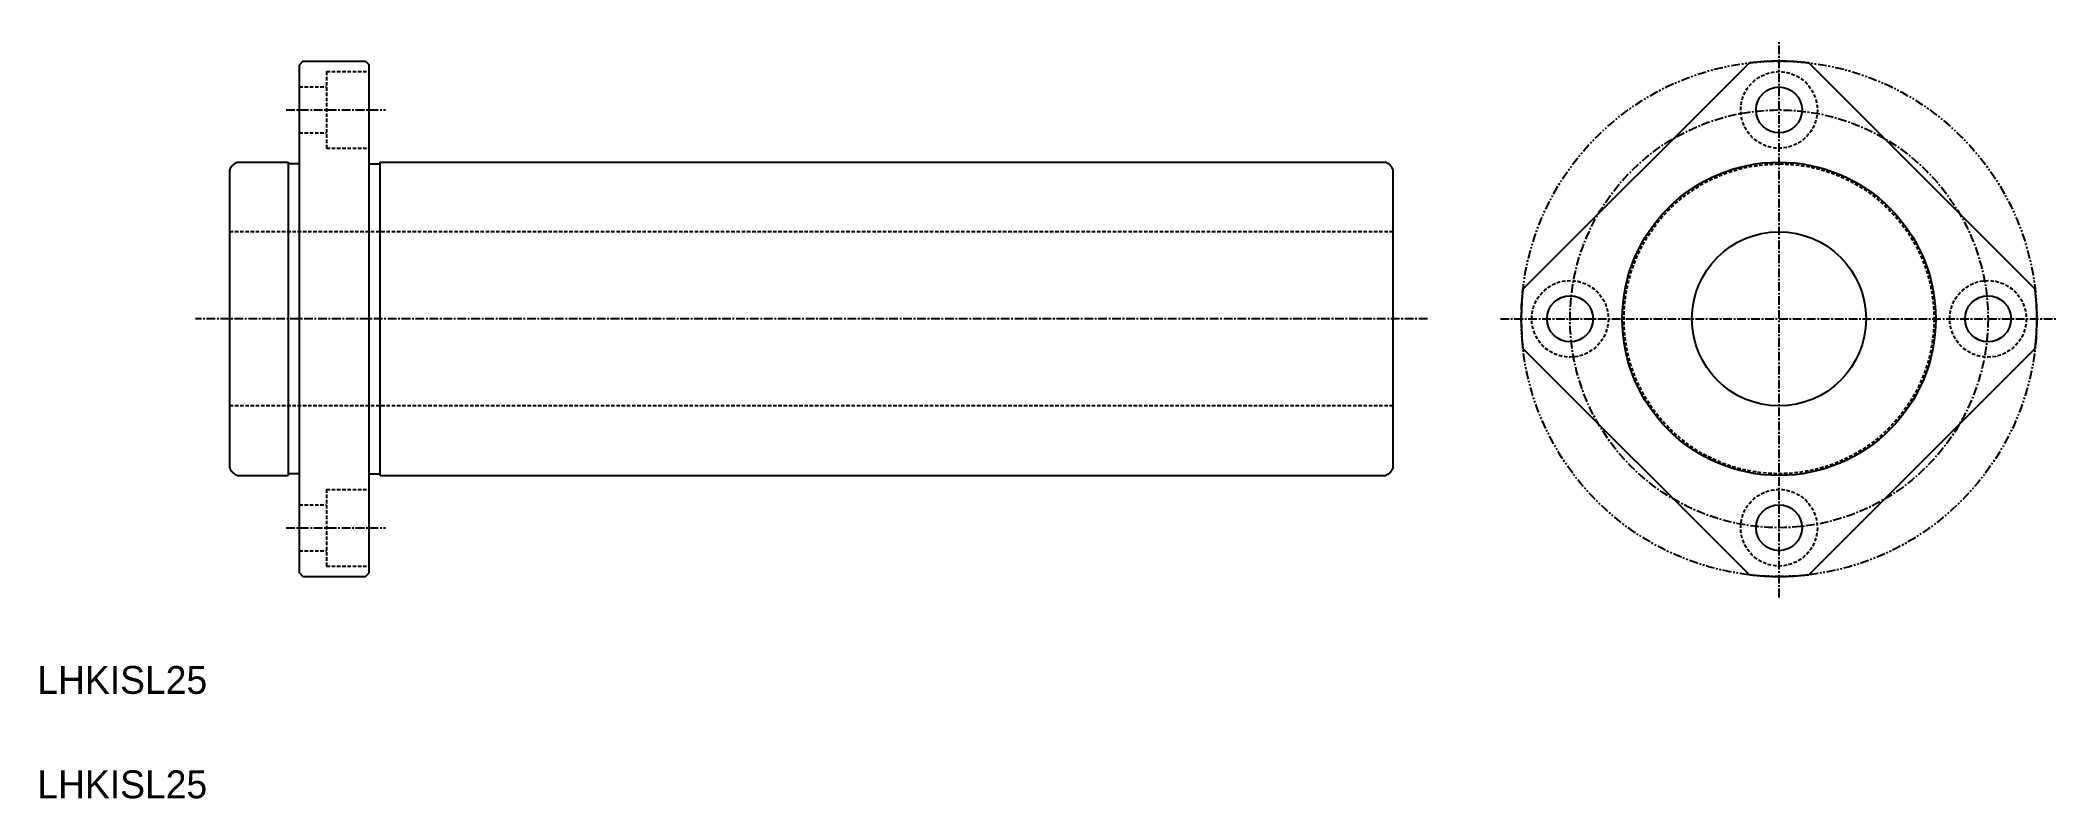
# Model space of a CAD drawing. Extents: x 207 to 497, y 114 to 223.
import ezdxf

# ---------------------------------------------------------------- set-up
doc = ezdxf.new("R2010")
doc.units = 0
for name, pattern in [('CENTER', [2, 1.25, -0.25, 0.25, -0.25]), ('DASHED', [0.75, 0.5, -0.25]), ('PHANTOM', [2.5, 1.25, -0.25, 0.25, -0.25, 0.25, -0.25])]:
    doc.linetypes.add(name, pattern=pattern)
doc.layers.get('0').update_dxf_attribs({"linetype": 'CONTINUOUS'})
doc.layers.add('CENTER', color=1, linetype='CENTER')

msp = doc.modelspace()

# ---------------------------------------------------------------- linework, layer by layer
at = {"color": 7, "linetype": 'CONTINUOUS'}
for p, q in [((244.8, 220.26), (244.3, 219.76)), ((244.8, 220.26), (253.8, 220.26)), ((253.8, 220.26), (254.3, 219.76)), ((244.3, 146.76), (244.3, 219.76)), ((254.3, 146.76), (254.3, 219.76)), ((452.44, 220.02), (419.94, 187.52)), ((493.45, 187.52), (460.96, 220.02)), ((228.55, 205.76), (228.55, 205.76)), ((235.39, 205.76), (242.7, 205.76)), ((242.7, 205.76), (242.7, 160.76)), ((255.9, 160.76), (255.9, 205.76)), ((255.9, 205.76), (400.21, 205.76)), ((234.3, 161.85), (234.3, 204.67)), ((244.3, 205.51), (242.7, 205.51)), ((254.3, 205.51), (255.9, 205.51)), ((401.3, 161.85), (401.3, 204.67)), ((452.44, 146.51), (419.94, 179)), ((493.45, 179), (460.96, 146.51)), ((235.39, 160.76), (242.7, 160.76)), ((244.3, 161.01), (242.7, 161.01)), ((254.3, 161.01), (255.9, 161.01)), ((255.9, 160.76), (400.21, 160.76)), ((244.8, 146.26), (244.3, 146.76)), ((244.8, 146.26), (253.8, 146.26)), ((253.8, 146.26), (254.3, 146.76))]:
    msp.add_line(p, q, dxfattribs=at)
at = {"color": 3, "linetype": 'DASHED'}
for p, q in [((248.2, 218.76), (248.2, 207.76)), ((248.2, 218.76), (254.3, 218.76)), ((244.3, 216.56), (248.2, 216.56)), ((244.3, 209.96), (248.2, 209.96)), ((248.2, 207.76), (254.3, 207.76)), ((401.3, 195.76), (234.3, 195.76)), ((401.3, 170.76), (234.3, 170.76)), ((244.3, 156.56), (248.2, 156.56)), ((248.2, 158.76), (248.2, 147.76)), ((248.2, 158.76), (254.3, 158.76)), ((244.3, 149.96), (248.2, 149.96)), ((248.2, 147.76), (254.3, 147.76))]:
    msp.add_line(p, q, dxfattribs=at)
at = {"color": 3, "linetype": 'PHANTOM'}
msp.add_circle((456.7, 183.26), 37, dxfattribs=at)
at = {"color": 3, "linetype": 'DASHED'}
for centre, radius in [((456.7, 213.26), 5.5), ((456.7, 183.26), 22.25), ((426.7, 183.26), 5.5), ((486.7, 183.26), 5.5), ((456.7, 153.26), 5.5)]:
    msp.add_circle(centre, radius, dxfattribs=at)
at = {"color": 7, "linetype": 'CONTINUOUS'}
for centre, radius in [((456.7, 213.26), 3.3), ((456.7, 183.26), 22.5), ((456.7, 183.26), 12.5), ((426.7, 183.26), 3.3), ((486.7, 183.26), 3.3), ((456.7, 153.26), 3.3)]:
    msp.add_circle(centre, radius, dxfattribs=at)
for centre, radius, start, end in [((456.7, 183.26), 37, 83.3917, 96.6083), ((236.15, 203.91), 2, 112.3316, 157.6684), ((399.45, 203.91), 2, 22.3316, 67.6684), ((456.7, 183.26), 37, 173.3917, 186.6083), ((456.7, 183.26), 37, 353.3917, 6.6083), ((236.15, 162.61), 2, 202.3316, 247.6684), ((399.45, 162.61), 2, 292.3316, 337.6684), ((456.7, 183.26), 37, 263.3917, 276.6083)]:
    msp.add_arc(centre, radius, start, end, dxfattribs=at)
at = {"layer": 'CENTER', "color": 1, "linetype": 'CENTER'}
for p, q in [((456.7, 143.26), (456.7, 223.26)), ((242.38, 213.26), (256.65, 213.26)), ((406.23, 183.26), (229.4, 183.26)), ((416.7, 183.26), (496.7, 183.26)), ((242.38, 153.26), (256.65, 153.26))]:
    msp.add_line(p, q, dxfattribs=at)
msp.add_circle((456.7, 183.26), 30, dxfattribs=at)

# ---------------------------------------------------------------- texts
at = {"color": 7, "linetype": 'CONTINUOUS'}
for p in [(206.68, 129.4), (206.68, 114.4)]:
    msp.add_text('LHKISL25', height=4, dxfattribs=at).set_placement(p)

doc.saveas('drawing.dxf')
